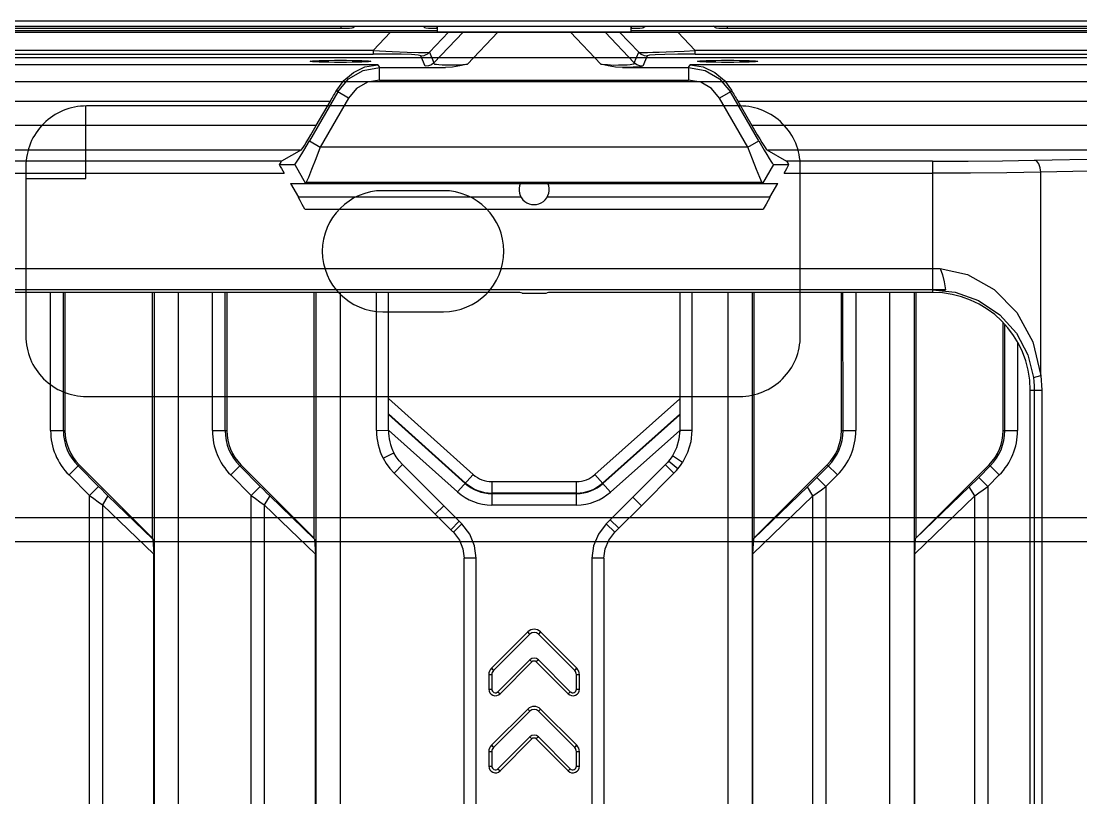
# Model space of a CAD drawing. Header units: millimetres. Extents: x -3132 to 28633, y 682 to 5849.
# Drawn here: x 24143.5 to 24231.1, y 4022.5 to 4086.6 of the extents above; entities that cross this region are included whole.
import ezdxf

# ---------------------------------------------------------------- set-up
doc = ezdxf.new("R2010")
doc.units = ezdxf.units.MM
doc.layers.add('02___PRT_ALL_AXES', color=7, linetype='Continuous')

# ---------------------------------------------------------------- blocks, each defined once
blk = doc.blocks.new('rtjg')
at = {"linetype": 'Continuous'}
for p, q in [((18239.389, 2763.809), (18739.389, 2763.809)), ((18351.077, 2762.288), (18352.523, 2763.809)), ((18357.326, 2763.809), (18355.746, 2762.147)), ((18356.107, 2761.275), (18358.521, 2763.809)), ((18361.394, 2763.809), (18358.875, 2761.165)), ((18369.902, 2761.165), (18367.384, 2763.809)), ((18370.257, 2763.809), (18372.671, 2761.275)), ((18373.032, 2762.147), (18371.452, 2763.809)), ((18376.254, 2763.809), (18377.701, 2762.288)), ((18351.077, 2762.288), (18267.117, 2762.288)), ((18267.117, 2761.996), (18351.077, 2761.996)), ((18351.077, 2762.288), (18351.077, 2761.996)), ((18355.401, 2760.982), (18355.039, 2761.855)), ((18355.746, 2762.147), (18356.107, 2761.275)), ((18372.671, 2761.275), (18373.032, 2762.147)), ((18373.739, 2761.855), (18373.377, 2760.982)), ((18377.701, 2761.996), (18377.701, 2762.288)), ((18601.077, 2762.288), (18377.701, 2762.288)), ((18377.701, 2761.996), (18601.077, 2761.996)), ((18351.485, 2761.115), (18277.165, 2761.115)), ((18351.485, 2761.115), (18351.624, 2760.875)), ((18377.154, 2760.875), (18377.293, 2761.115)), ((18601.485, 2761.115), (18377.293, 2761.115)), ((18351.624, 2759.84), (18351.624, 2760.875)), ((18351.624, 2760.875), (18357.072, 2760.875)), ((18371.705, 2760.875), (18377.154, 2760.875)), ((18377.154, 2760.875), (18377.154, 2759.84)), ((18351.624, 2759.84), (18377.154, 2759.84)), ((18348.162, 2758.876), (18345.825, 2754.827)), ((18349.058, 2758.358), (18346.721, 2754.309)), ((18348.162, 2758.876), (18348.079, 2759.02)), ((18349.058, 2758.358), (18348.162, 2758.876)), ((18380.616, 2758.876), (18379.719, 2758.358)), ((18382.057, 2754.309), (18379.719, 2758.358)), ((18380.699, 2759.02), (18380.616, 2758.876)), ((18382.953, 2754.827), (18380.616, 2758.876)), ((18277.165, 2758.117), (18347.563, 2758.117)), ((18346.392, 2756.089), (18347.563, 2758.117)), ((18381.215, 2758.117), (18382.386, 2756.089)), ((18381.215, 2758.117), (18597.563, 2758.117)), ((18346.392, 2756.089), (18279.193, 2756.089)), ((18596.392, 2756.089), (18382.386, 2756.089)), ((18345.825, 2754.827), (18346.721, 2754.309)), ((18382.057, 2754.309), (18382.953, 2754.827)), ((18281.291, 2754.09), (18345.16, 2754.09)), ((18345.16, 2754.09), (18343.521, 2753.143)), ((18382.057, 2754.309), (18346.721, 2754.309)), ((18383.618, 2754.09), (18385.257, 2753.143)), ((18383.618, 2754.09), (18595.16, 2754.09)), ((18343.521, 2753.143), (18305.887, 2753.143)), ((18397.323, 2753.143), (18385.257, 2753.143)), ((18397.323, 2753.143), (18397.323, 2742.53)), ((18405.74, 2753.227), (18414.805, 2753.423)), ((18343.332, 2752.862), (18344.611, 2752.862)), ((18344.611, 2752.862), (18345.508, 2751.309)), ((18384.166, 2752.862), (18383.27, 2751.309)), ((18384.166, 2752.862), (18385.446, 2752.862)), ((18415.089, 2752.418), (18406.266, 2752.228)), ((18406.266, 2735.438), (18406.266, 2752.228)), ((18305.887, 2752.144), (18343.735, 2752.144)), ((18344.257, 2751.309), (18344.915, 2750.172)), ((18344.257, 2751.309), (18384.52, 2751.309)), ((18345.562, 2751.407), (18383.216, 2751.407)), ((18383.216, 2751.407), (18383.042, 2751.796)), ((18383.863, 2750.172), (18384.52, 2751.309)), ((18385.043, 2752.144), (18397.323, 2752.144)), ((18363.313, 2750.172), (18344.915, 2750.172)), ((18383.863, 2750.172), (18365.464, 2750.172)), ((18345.45, 2749.177), (18383.328, 2749.177)), ((18313.747, 2744.284), (18397.323, 2744.284)), ((18397.323, 2744.284), (18397.958, 2744.285)), ((18362.315, 2742.309), (18296.874, 2742.309)), ((18397.323, 2742.53), (18313.747, 2742.53)), ((18324.435, 2730.893), (18324.435, 2742.309)), ((18325.489, 2730.893), (18325.489, 2742.309)), ((18325.623, 2742.309), (18325.623, 2730.893)), ((18332.849, 2722.01), (18332.849, 2742.309)), ((18332.995, 2742.309), (18332.995, 2519.789)), ((18334.988, 2742.309), (18334.988, 2518.723)), ((18337.805, 2730.893), (18337.805, 2742.309)), ((18338.859, 2730.893), (18338.859, 2742.309)), ((18338.993, 2742.309), (18338.993, 2730.893)), ((18346.219, 2722.01), (18346.219, 2742.309)), ((18346.365, 2742.309), (18346.365, 2519.789)), ((18348.358, 2742.309), (18348.358, 2518.723)), ((18351.359, 2730.893), (18351.359, 2742.309)), ((18352.359, 2730.919), (18352.359, 2742.309)), ((18363.402, 2742.24), (18363.306, 2742.278)), ((18363.402, 2742.24), (18365.376, 2742.24)), ((18365.376, 2742.24), (18365.471, 2742.278)), ((18397.323, 2742.309), (18366.463, 2742.309)), ((18376.419, 2742.309), (18376.419, 2730.904)), ((18377.419, 2742.309), (18377.419, 2730.894)), ((18380.42, 2541.962), (18380.42, 2742.309)), ((18382.417, 2742.309), (18382.417, 2543.959)), ((18382.559, 2742.309), (18382.559, 2722.003)), ((18389.785, 2730.893), (18389.785, 2742.309)), ((18389.919, 2730.893), (18389.914, 2742.309)), ((18390.973, 2742.309), (18390.973, 2730.893)), ((18393.79, 2555.332), (18393.79, 2742.309)), ((18395.787, 2742.309), (18395.787, 2557.329)), ((18395.929, 2742.309), (18395.929, 2722.003)), ((18398.385, 2742.531), (18397.323, 2742.53)), ((18397.323, 2742.527), (18397.323, 2742.309)), ((18403.155, 2730.893), (18403.155, 2739.78)), ((18403.289, 2730.893), (18403.285, 2739.61)), ((18404.343, 2738.192), (18404.343, 2730.893)), ((18405.654, 2735.282), (18406.266, 2735.438)), ((18405.389, 2568.992), (18405.389, 2734.243)), ((18405.389, 2734.243), (18406.337, 2734.243)), ((18405.72, 2734.243), (18405.72, 2562.494)), ((18406.337, 2734.243), (18406.337, 2541.892)), ((18359.366, 2727.265), (18352.359, 2733.552)), ((18376.419, 2733.527), (18369.416, 2727.263)), ((18358.732, 2726.559), (18352.359, 2732.278)), ((18352.359, 2732.218), (18358.703, 2726.526)), ((18376.419, 2732.254), (18370.049, 2726.556)), ((18370.078, 2726.523), (18376.419, 2732.195)), ((18324.435, 2730.893), (18325.623, 2730.893)), ((18337.805, 2730.893), (18338.993, 2730.893)), ((18351.359, 2730.893), (18352.358, 2730.926)), ((18352.359, 2730.926), (18358.069, 2725.82)), ((18370.711, 2725.816), (18376.419, 2730.911)), ((18377.419, 2730.894), (18376.42, 2730.911)), ((18389.785, 2730.893), (18390.973, 2730.893)), ((18403.155, 2730.893), (18404.343, 2730.893)), ((18351.914, 2728.603), (18352.806, 2729.056)), ((18376.663, 2728.254), (18375.821, 2728.793)), ((18326.795, 2728.065), (18325.955, 2727.225)), ((18328.387, 2726.282), (18326.7, 2727.97)), ((18332.849, 2722.01), (18326.795, 2728.065)), ((18340.165, 2728.065), (18339.325, 2727.225)), ((18341.757, 2726.282), (18340.07, 2727.97)), ((18346.219, 2722.01), (18340.165, 2728.065)), ((18352.825, 2727.369), (18353.526, 2728.082)), ((18356.93, 2724.683), (18353.526, 2728.082)), ((18375.322, 2728.17), (18372.545, 2725.386)), ((18375.935, 2727.368), (18375.232, 2728.079)), ((18376.265, 2727.725), (18375.499, 2728.368)), ((18388.613, 2728.065), (18382.559, 2722.003)), ((18387.758, 2727.02), (18388.708, 2727.97)), ((18389.453, 2727.225), (18388.613, 2728.065)), ((18401.983, 2728.065), (18395.929, 2722.003)), ((18401.128, 2727.02), (18402.078, 2727.97)), ((18402.823, 2727.225), (18401.983, 2728.065)), ((18325.955, 2727.225), (18327.642, 2725.537)), ((18339.325, 2727.225), (18341.012, 2725.537)), ((18352.825, 2727.369), (18356.224, 2723.975)), ((18358.069, 2725.82), (18359.366, 2727.265)), ((18369.416, 2727.263), (18370.711, 2725.816)), ((18373.253, 2724.679), (18375.935, 2727.368)), ((18387.758, 2727.02), (18388.503, 2726.275)), ((18388.503, 2726.275), (18389.453, 2727.225)), ((18401.128, 2727.02), (18401.873, 2726.275)), ((18401.873, 2726.275), (18402.823, 2727.225)), ((18327.642, 2725.537), (18328.387, 2726.282)), ((18341.012, 2725.537), (18341.757, 2726.282)), ((18360.888, 2726.683), (18360.888, 2724.741)), ((18360.888, 2726.683), (18367.897, 2726.683)), ((18367.897, 2724.741), (18367.897, 2726.683)), ((18386.972, 2726.247), (18382.545, 2721.972)), ((18387.434, 2725.502), (18386.972, 2726.247)), ((18388.503, 2726.275), (18388.503, 2689.131)), ((18400.342, 2726.247), (18395.915, 2721.972)), ((18400.804, 2725.502), (18400.342, 2726.247)), ((18401.873, 2726.275), (18401.873, 2689.131)), ((18327.642, 2689.869), (18327.642, 2725.537)), ((18329.174, 2725.509), (18328.711, 2724.764)), ((18332.884, 2721.926), (18329.174, 2725.509)), ((18341.012, 2689.869), (18341.012, 2725.537)), ((18342.544, 2725.509), (18342.081, 2724.764)), ((18346.254, 2721.926), (18342.544, 2725.509)), ((18367.897, 2725.734), (18360.888, 2725.734)), ((18360.888, 2725.69), (18367.897, 2725.69)), ((18372.545, 2725.386), (18373.252, 2724.68)), ((18382.473, 2720.711), (18387.434, 2725.502)), ((18387.434, 2689.904), (18387.434, 2725.502)), ((18395.843, 2720.711), (18400.804, 2725.502)), ((18400.804, 2689.904), (18400.804, 2725.502)), ((18328.711, 2724.764), (18328.711, 2690.642)), ((18328.711, 2724.764), (18332.952, 2720.669)), ((18342.081, 2724.764), (18342.081, 2690.642)), ((18342.081, 2724.764), (18346.322, 2720.669)), ((18356.224, 2723.975), (18356.93, 2724.683)), ((18358.206, 2723.414), (18356.93, 2724.683)), ((18367.897, 2724.741), (18360.888, 2724.741)), ((18356.224, 2723.975), (18357.501, 2722.705)), ((18357.501, 2722.705), (18358.206, 2723.414)), ((18371.385, 2722.818), (18370.678, 2723.525)), ((18357.722, 2722.487), (18358.43, 2723.193)), ((18371.059, 2722.494), (18370.352, 2723.201)), ((18332.884, 2721.926), (18332.849, 2722.01)), ((18332.884, 2721.926), (18332.952, 2720.669)), ((18346.254, 2721.926), (18346.322, 2720.669)), ((18382.473, 2720.711), (18382.542, 2721.975)), ((18382.545, 2721.972), (18382.555, 2722.007)), ((18395.843, 2720.711), (18395.912, 2721.975)), ((18395.915, 2721.972), (18395.925, 2722.007)), ((18332.952, 2694.737), (18332.952, 2720.669)), ((18346.322, 2694.737), (18346.322, 2720.669)), ((18382.473, 2694.695), (18382.473, 2720.711)), ((18395.843, 2694.695), (18395.843, 2720.711)), ((18358.612, 2695.052), (18358.612, 2720.356)), ((18359.612, 2720.356), (18358.612, 2720.356)), ((18359.612, 2695.051), (18359.612, 2720.355)), ((18370.163, 2720.354), (18369.163, 2720.354)), ((18369.164, 2720.355), (18369.164, 2695.051)), ((18370.163, 2720.354), (18370.164, 2695.05)), ((18363.859, 2714.254), (18360.859, 2711.254)), ((18361.035, 2711.077), (18364.035, 2714.077)), ((18364.035, 2714.077), (18363.859, 2714.254)), ((18364.919, 2714.254), (18364.742, 2714.077)), ((18364.742, 2714.077), (18367.742, 2711.077)), ((18367.919, 2711.254), (18364.919, 2714.254)), ((18364.035, 2711.956), (18361.401, 2709.322)), ((18364.212, 2711.779), (18364.035, 2711.956)), ((18364.742, 2711.956), (18364.566, 2711.779)), ((18367.377, 2709.322), (18364.742, 2711.956)), ((18360.859, 2711.254), (18361.035, 2711.077)), ((18361.578, 2709.145), (18364.212, 2711.779)), ((18364.566, 2711.779), (18367.2, 2709.145)), ((18367.742, 2711.077), (18367.919, 2711.254)), ((18360.639, 2710.724), (18360.639, 2709.534)), ((18360.889, 2710.724), (18360.639, 2710.724)), ((18360.889, 2710.724), (18360.889, 2709.534)), ((18367.889, 2709.534), (18367.889, 2710.724)), ((18368.139, 2710.724), (18367.889, 2710.724)), ((18368.139, 2709.534), (18368.139, 2710.724)), ((18360.639, 2709.534), (18360.889, 2709.534)), ((18361.401, 2709.322), (18361.578, 2709.145)), ((18367.2, 2709.145), (18367.377, 2709.322)), ((18367.889, 2709.534), (18368.139, 2709.534)), ((18363.859, 2707.89), (18360.859, 2704.89)), ((18361.035, 2704.713), (18364.035, 2707.713)), ((18364.035, 2707.713), (18363.859, 2707.89)), ((18364.919, 2707.89), (18364.742, 2707.713)), ((18364.742, 2707.713), (18367.742, 2704.713)), ((18367.919, 2704.89), (18364.919, 2707.89)), ((18360.859, 2704.89), (18361.035, 2704.713)), ((18364.035, 2705.592), (18361.401, 2702.958)), ((18361.578, 2702.781), (18364.212, 2705.415)), ((18364.212, 2705.415), (18364.035, 2705.592)), ((18364.742, 2705.592), (18364.566, 2705.415)), ((18364.566, 2705.415), (18367.2, 2702.781)), ((18367.377, 2702.958), (18364.742, 2705.592)), ((18367.742, 2704.713), (18367.919, 2704.89)), ((18360.639, 2704.36), (18360.639, 2703.17)), ((18360.889, 2704.36), (18360.639, 2704.36)), ((18360.889, 2704.36), (18360.889, 2703.17)), ((18367.889, 2703.17), (18367.889, 2704.36)), ((18368.139, 2704.36), (18367.889, 2704.36)), ((18368.139, 2703.17), (18368.139, 2704.36)), ((18360.639, 2703.17), (18360.889, 2703.17)), ((18367.889, 2703.17), (18368.139, 2703.17)), ((18361.401, 2702.958), (18361.578, 2702.781)), ((18367.2, 2702.781), (18367.377, 2702.958))]:
    blk.add_line(p, q, dxfattribs=at)
for points in [[(18351.077, 2762.288), (18352.653, 2762.213), (18353.887, 2762.163), (18354.84, 2762.135), (18355.451, 2762.13), (18355.746, 2762.147)], [(18355.039, 2761.855), (18354.814, 2761.907), (18354.26, 2761.945), (18353.405, 2761.974), (18352.369, 2761.99), (18351.077, 2761.996)], [(18355.039, 2761.855), (18355.297, 2761.888), (18355.537, 2761.988), (18355.746, 2762.147)], [(18373.032, 2762.147), (18373.166, 2762.134), (18373.418, 2762.129), (18373.766, 2762.132), (18374.199, 2762.141), (18374.712, 2762.157), (18375.31, 2762.179), (18376.003, 2762.208), (18376.798, 2762.244), (18377.701, 2762.288)], [(18373.032, 2762.147), (18373.238, 2761.989), (18373.478, 2761.889), (18373.739, 2761.855)], [(18377.701, 2761.996), (18376.275, 2761.989), (18375.194, 2761.969), (18374.39, 2761.939), (18373.922, 2761.902), (18373.739, 2761.855)], [(18348.079, 2759.02), (18348.666, 2759.822), (18349.453, 2760.478), (18350.405, 2760.928), (18351.485, 2761.115)], [(18356.107, 2761.275), (18355.901, 2761.117), (18355.661, 2761.017), (18355.401, 2760.982)], [(18356.107, 2761.275), (18356.101, 2761.215), (18356.155, 2761.16), (18356.321, 2761.152), (18356.523, 2761.124), (18356.801, 2761.107), (18357.136, 2761.102), (18357.475, 2761.106), (18357.809, 2761.117), (18358.139, 2761.108), (18358.492, 2761.135), (18358.875, 2761.165)], [(18358.875, 2761.165), (18358.26, 2761.011), (18357.655, 2760.91), (18357.072, 2760.875)], [(18369.902, 2761.165), (18370.443, 2761.123), (18370.943, 2761.087), (18371.376, 2761.105), (18371.761, 2761.102), (18372.084, 2761.112), (18372.323, 2761.132), (18372.477, 2761.156), (18372.577, 2761.184), (18372.662, 2761.191), (18372.68, 2761.232), (18372.671, 2761.275)], [(18371.705, 2760.875), (18371.123, 2760.91), (18370.518, 2761.011), (18369.902, 2761.165)], [(18373.377, 2760.982), (18373.146, 2760.934), (18372.573, 2760.899), (18371.705, 2760.875)], [(18373.377, 2760.982), (18373.12, 2761.016), (18372.879, 2761.115), (18372.671, 2761.275)], [(18377.293, 2761.115), (18378.373, 2760.928), (18379.325, 2760.478), (18380.112, 2759.822), (18380.699, 2759.02)], [(18348.162, 2758.876), (18349.055, 2759.939), (18350.257, 2760.633), (18351.624, 2760.875)], [(18377.154, 2760.875), (18378.521, 2760.633), (18379.723, 2759.939), (18380.616, 2758.876)], [(18351.624, 2759.84), (18350.614, 2759.662), (18349.718, 2759.145), (18349.058, 2758.358)], [(18379.719, 2758.358), (18379.06, 2759.144), (18378.164, 2759.662), (18377.154, 2759.84)], [(18344.611, 2752.862), (18344.71, 2752.985), (18344.971, 2753.392), (18345.361, 2754.036), (18345.825, 2754.827)], [(18382.953, 2754.827), (18383.179, 2754.439), (18383.408, 2754.049), (18383.625, 2753.689), (18383.814, 2753.381), (18383.964, 2753.143), (18384.073, 2752.978), (18384.14, 2752.886), (18384.166, 2752.862)], [(18346.721, 2754.309), (18346.345, 2753.329), (18346.005, 2752.457), (18345.734, 2751.792), (18345.562, 2751.407)], [(18383.042, 2751.796), (18382.774, 2752.453), (18382.437, 2753.317), (18382.057, 2754.309)], [(18397.323, 2753.143), (18400.26, 2753.153), (18403.098, 2753.181), (18405.74, 2753.227)], [(18406.266, 2752.228), (18406.222, 2752.598), (18406.112, 2752.913), (18405.943, 2753.138), (18405.74, 2753.227)], [(18406.266, 2752.228), (18403.459, 2752.182), (18400.444, 2752.153), (18397.323, 2752.144)], [(18345.542, 2751.309), (18345.541, 2751.344), (18345.546, 2751.377), (18345.558, 2751.407)], [(18383.22, 2751.407), (18383.231, 2751.377), (18383.237, 2751.344), (18383.236, 2751.309)], [(18345.45, 2749.177), (18345.222, 2749.577), (18345.046, 2749.897), (18344.941, 2750.1), (18344.912, 2750.176)], [(18383.865, 2750.176), (18383.835, 2750.098), (18383.732, 2749.897), (18383.559, 2749.582), (18383.328, 2749.177)], [(18397.957, 2744.284), (18398.131, 2743.751), (18398.269, 2743.171), (18398.386, 2742.531)], [(18397.958, 2744.285), (18400.202, 2743.776), (18402.402, 2742.549), (18404.269, 2740.655), (18405.597, 2738.223), (18406.266, 2735.438)], [(18397.323, 2742.527), (18397.676, 2742.527), (18398.03, 2742.528), (18398.385, 2742.531)], [(18397.323, 2742.527), (18399.189, 2742.319), (18401.126, 2741.626), (18402.865, 2740.463), (18404.247, 2738.925), (18405.191, 2737.135), (18405.654, 2735.282)], [(18405.654, 2735.282), (18405.69, 2734.938), (18405.713, 2734.591), (18405.72, 2734.243)], [(18406.266, 2735.438), (18406.305, 2735.041), (18406.329, 2734.643), (18406.337, 2734.243)], [(18376.419, 2730.911), (18376.354, 2730.183), (18376.156, 2729.471), (18375.82, 2728.794)], [(18377.419, 2730.896), (18377.332, 2729.972), (18377.077, 2729.082), (18376.663, 2728.254)], [(18351.914, 2728.604), (18352.157, 2728.18), (18352.462, 2727.765), (18352.825, 2727.369)], [(18353.526, 2728.082), (18353.235, 2728.398), (18352.995, 2728.725), (18352.806, 2729.056)], [(18375.82, 2728.794), (18375.721, 2728.65), (18375.617, 2728.512), (18375.499, 2728.368)], [(18375.499, 2728.368), (18375.412, 2728.267), (18375.322, 2728.17)], [(18375.935, 2727.368), (18376.046, 2727.48), (18376.157, 2727.601), (18376.265, 2727.725)], [(18376.265, 2727.725), (18376.409, 2727.901), (18376.542, 2728.078), (18376.663, 2728.254)], [(18387.758, 2727.02), (18387.489, 2726.752), (18387.226, 2726.494), (18386.972, 2726.247)], [(18401.128, 2727.02), (18400.859, 2726.752), (18400.596, 2726.494), (18400.342, 2726.247)], [(18329.174, 2725.509), (18328.919, 2725.757), (18328.657, 2726.014), (18328.387, 2726.282)], [(18342.544, 2725.509), (18342.289, 2725.757), (18342.027, 2726.014), (18341.757, 2726.282)], [(18387.434, 2725.502), (18387.784, 2725.752), (18388.141, 2726.01), (18388.503, 2726.275)], [(18400.804, 2725.502), (18401.154, 2725.752), (18401.511, 2726.01), (18401.873, 2726.275)], [(18327.642, 2725.537), (18328.004, 2725.272), (18328.361, 2725.014), (18328.711, 2724.764)], [(18341.012, 2725.537), (18341.374, 2725.272), (18341.731, 2725.014), (18342.081, 2724.764)], [(18372.545, 2725.386), (18371.925, 2724.765), (18371.302, 2724.146), (18370.678, 2723.525)], [(18371.385, 2722.818), (18372.005, 2723.436), (18372.629, 2724.055), (18373.253, 2724.679)], [(18357.722, 2722.487), (18358.213, 2721.84), (18358.511, 2721.117), (18358.612, 2720.355)], [(18359.612, 2720.355), (18359.477, 2721.375), (18359.08, 2722.339), (18358.43, 2723.193)], [(18370.352, 2723.201), (18369.699, 2722.345), (18369.299, 2721.378), (18369.164, 2720.355)], [(18370.164, 2720.355), (18370.265, 2721.12), (18370.566, 2721.846), (18371.059, 2722.494)]]:
    blk.add_lwpolyline(points, dxfattribs=at)
for centre, radius, start, end in [((18364.389, 2750.809), 1.25, 156.42182, 23.57818), ((18397.323, 2734.243), 8.066, 0, 90), ((18329.623, 2730.893), 5.188, 180.00001, 224.99999), ((18329.623, 2730.893), 4.134, 180.00001, 224.99999), ((18329.623, 2730.893), 4, 180, 225), ((18342.993, 2730.893), 5.188, 180.00001, 224.99999), ((18342.993, 2730.893), 4.134, 180.00001, 224.99999), ((18342.993, 2730.893), 4, 180, 225), ((18356.359, 2730.893), 5, 180, 207.25036), ((18356.359, 2730.893), 4, 179.53376, 207.34649), ((18385.785, 2730.893), 4, 315, 0), ((18385.785, 2730.893), 4.134, 315, 0), ((18385.785, 2730.893), 5.188, 315, 360), ((18399.155, 2730.893), 4, 315, 0), ((18399.155, 2730.893), 4.134, 315, 0), ((18399.155, 2730.893), 5.188, 315, 360), ((18360.888, 2728.962), 2.279, 228.10034, 270), ((18367.897, 2728.962), 2.279, 270, 311.81292), ((18360.888, 2728.962), 3.272, 228.10034, 270), ((18360.888, 2728.962), 3.228, 228.10034, 270), ((18367.897, 2728.962), 3.228, 270, 311.81292), ((18367.897, 2728.962), 3.272, 270, 311.81292), ((18360.888, 2728.962), 4.221, 228.10034, 270), ((18367.897, 2728.962), 4.221, 270, 311.81292), ((18413.687, 2779.203), 78.68, 225.15875, 225.38802), ((18314.872, 2779.332), 78.922, 314.66524, 314.9997), ((18413.687, 2779.203), 79.68, 225.15875, 225.38203), ((18314.872, 2779.332), 79.922, 314.67014, 314.9997), ((18364.389, 2713.724), 0.75, 45.00003, 134.99998), ((18364.389, 2713.724), 0.5, 45.00006, 134.99998), ((18364.389, 2711.602), 0.5, 44.99999, 134.99998), ((18361.389, 2710.724), 0.75, 135, 179.99995), ((18361.389, 2710.724), 0.5, 135, 179.99996), ((18364.389, 2711.602), 0.25, 44.99997, 134.99998), ((18367.389, 2710.724), 0.5, 0, 44.99999), ((18367.389, 2710.724), 0.75, 0, 44.99999), ((18361.189, 2709.534), 0.55, 180.00003, 315), ((18361.189, 2709.534), 0.3, 180.00001, 315), ((18367.589, 2709.534), 0.55, 225.00011, 0), ((18367.589, 2709.534), 0.3, 225.00006, 0), ((18364.389, 2707.36), 0.75, 45.00003, 134.99998), ((18364.389, 2707.36), 0.5, 45.00003, 134.99998), ((18361.389, 2704.36), 0.75, 135, 179.99995), ((18364.389, 2705.238), 0.5, 44.99999, 134.99998), ((18364.389, 2705.238), 0.25, 44.99997, 134.99998), ((18367.389, 2704.36), 0.75, 0, 44.99999), ((18361.389, 2704.36), 0.5, 135, 179.99996), ((18367.389, 2704.36), 0.5, 0, 44.99999), ((18361.189, 2703.17), 0.55, 180.00003, 315), ((18361.189, 2703.17), 0.3, 180.00003, 315), ((18367.589, 2703.17), 0.55, 225.00011, 0), ((18367.589, 2703.17), 0.3, 225.00006, 0)]:
    blk.add_arc(centre, radius, start, end, dxfattribs=at)
for centre in [(18348.389, 2761.395), (18380.389, 2761.395)]:
    blk.add_ellipse(centre, major_axis=(2.5, 0), ratio=0.034921, dxfattribs=at)
for centre, major_axis, ratio, start_param, end_param in [((18347.442, 2758.117), (1.734, 3), 0.030233, -1.553322, -1.24753), ((18381.336, 2758.117), (-1.734, 3), 0.030233, 1.24753, 1.553322), ((18346.311, 2756.089), (1.156, 2), 0.030233, -3.089211, -1.553322), ((18382.467, 2756.089), (-1.156, 2), 0.030233, 1.553322, 3.089211), ((18342.945, 2752.144), (0.578, 1), 0.030233, 0.052381, 0.786648), ((18385.833, 2752.144), (-0.578, 1), 0.030233, -0.786648, -0.052381), ((18343.775, 2752.144), (-0.579, 1), 0.030215, 0.751688, 1.553311), ((18385.003, 2752.144), (0.579, 1), 0.030215, -1.553311, -0.751688), ((18362.315, 2742.275), (0.996, 0), 0.034921, 0.087266, 1.570796), ((18366.463, 2742.275), (0.996, 0), 0.034921, 1.570796, 3.054326)]:
    blk.add_ellipse(centre, major_axis=major_axis, ratio=ratio, start_param=start_param, end_param=end_param, dxfattribs=at)
blk = doc.blocks.new('*U107')
blk.add_blockref('rtjg', (-18489.389, -2267.309))
blk = doc.blocks.new('*U108')
at = {"color": 0, "linetype": 'ByBlock', "lineweight": -2, "transparency": 16777216}
blk.add_blockref('*U107', (1000, 1000), dxfattribs=at)
blk = doc.blocks.new('hfnv')
at = {"color": 114, "linetype": 'Continuous', "true_color": 0x139b48}
for p, q in [((20332.576, 7504.585), (20749.376, 7504.585)), ((20726.362, 7502.585), (20355.59, 7502.585)), ((20332.576, 7466.585), (20749.376, 7466.585)), ((20749.376, 7464.585), (20332.576, 7464.585))]:
    blk.add_line(p, q, dxfattribs=at)
for points in [[(20437.976, 7481.585), (20437.976, 7495.585, 0.414214), (20432.976, 7500.585), (20378.976, 7500.585, 0.414214), (20373.976, 7495.585), (20373.976, 7481.585, 0.414214), (20378.976, 7476.585), (20432.976, 7476.585, 0.414214)], [(20408.476, 7483.585, 1), (20408.476, 7493.585), (20403.476, 7493.585, 1), (20403.476, 7483.585)]]:
    blk.add_lwpolyline(points, format="xyb", close=True, dxfattribs=at)
at = {"layer": '02___PRT_ALL_AXES', "color": 114, "linetype": 'Continuous', "true_color": 0x139b48}
blk.add_lwpolyline([(20373.976, 7494.585), (20378.926, 7494.585), (20378.926, 7500.577)], dxfattribs=at)
blk = doc.blocks.new('*U116')
blk.add_blockref('hfnv', (-20547.976, -7013.085))
blk = doc.blocks.new('*U117')
at = {"color": 0, "linetype": 'ByBlock', "lineweight": -2, "transparency": 16777216}
blk.add_blockref('*U116', (1000, 1000), dxfattribs=at)
blk = doc.blocks.new('134567')
at = {"color": 7, "linetype": 'Continuous'}
for p, q in [((3244.083, -361.656), (3667.083, -361.656)), ((3244.083, -361.836), (3314.634, -361.836)), ((3322.583, -362.056), (3244.083, -362.056)), ((3314.634, -361.836), (3314.634, -361.656)), ((3315.633, -361.656), (3315.633, -361.787)), ((3315.633, -361.787), (3315.763, -361.656)), ((3321.534, -361.787), (3321.403, -361.656)), ((3321.534, -361.787), (3321.534, -361.656)), ((3322.532, -361.656), (3322.532, -361.836)), ((3322.532, -361.836), (3322.583, -361.836)), ((3322.583, -361.656), (3322.583, -362.156)), ((3338.583, -361.656), (3338.583, -362.156)), ((3338.583, -361.836), (3338.634, -361.836)), ((3455.483, -362.056), (3338.583, -362.056)), ((3338.634, -361.836), (3338.634, -361.656)), ((3339.633, -361.656), (3339.633, -361.787)), ((3339.633, -361.787), (3339.763, -361.656)), ((3345.534, -361.787), (3345.403, -361.656)), ((3345.534, -361.787), (3345.534, -361.656)), ((3346.532, -361.656), (3346.532, -361.836)), ((3346.532, -361.836), (3424.314, -361.836))]:
    blk.add_line(p, q, dxfattribs=at)
for centre, start_param, end_param in [((3314.634, -361.784), -1.570796, -0.05236), ((3322.532, -361.784), -3.089233, -1.570796), ((3338.634, -361.784), -1.570796, -0.05236), ((3346.532, -361.784), -3.089233, -1.570796)]:
    blk.add_ellipse(centre, major_axis=(1, 0), ratio=0.052408, start_param=start_param, end_param=end_param, dxfattribs=at)
at = {"layer": '02___PRT_ALL_AXES', "color": 7, "linetype": 'Continuous'}
blk.add_line((3338.583, -362.156), (3322.583, -362.156), dxfattribs=at)
blk = doc.blocks.new('*U299')
blk.add_blockref('134567', (-3455.583, -17.844))
blk = doc.blocks.new('*U300')
at = {"color": 0, "linetype": 'ByBlock', "lineweight": -2, "transparency": 16777216}
blk.add_blockref('*U299', (1000, 0), dxfattribs=at)
blk = doc.blocks.new('4333343')
at = {"color": 114, "linetype": 'Continuous', "true_color": 0x139b48}
blk.add_line((3969.809, 1620.465), (3553.009, 1620.465), dxfattribs=at)
blk = doc.blocks.new('*U306')
blk.add_blockref('4333343', (-3768.409, -2000.965))
blk = doc.blocks.new('*U307')
at = {"color": 0, "linetype": 'ByBlock', "lineweight": -2, "transparency": 16777216}
blk.add_blockref('*U306', (1000, 0), dxfattribs=at)

msp = doc.modelspace()

# ---------------------------------------------------------------- block references
for name, p in [('*U307', (23317.901, 4467.128)), ('*U300', (23310.901, 4465.728)), ('*U117', (23317.901, 2592.128)), ('*U108', (23310.901, 2589.228))]:
    msp.add_blockref(name, p)

doc.saveas('drawing.dxf')
